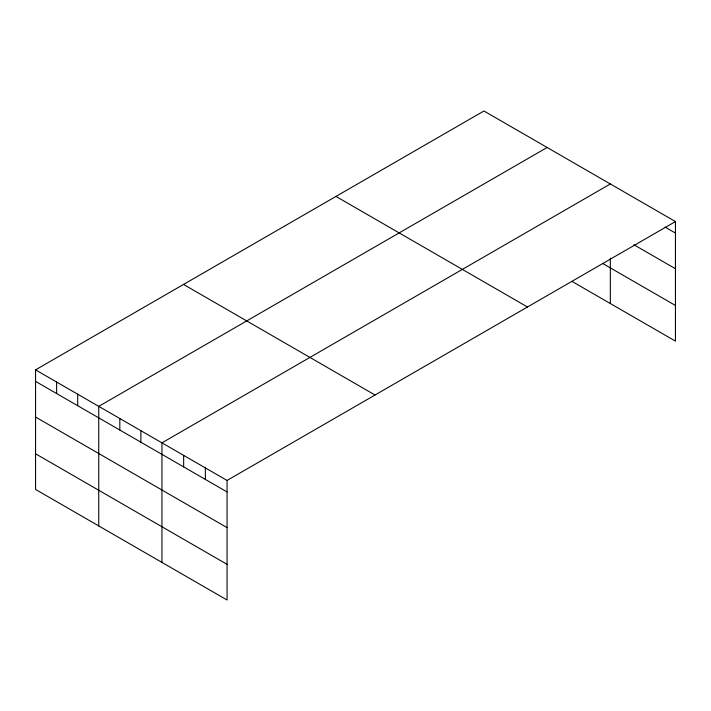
<?xml version="1.0" encoding="UTF-8"?>
<svg xmlns="http://www.w3.org/2000/svg" width="711" height="711" viewBox="0 0 711 711"><rect width="100%" height="100%" fill="white"/><g stroke="black" fill="none" stroke-linecap="round" stroke-linejoin="round"><path stroke-width="1.07" d="M35.55 369.871L227.067 480.44L227.067 600.004L35.55 489.435L35.55 369.871L483.933 110.996L675.45 221.565L675.45 341.129L572.035 281.423M547.132 147.479L98.749 406.354L98.749 525.927M610.331 183.971L161.948 442.846L161.948 562.41M227.067 480.44L675.45 221.565M665.069 227.093L675.45 233.084M633.928 244.771L675.45 268.74M602.67 263.461L675.45 305.472M335.965 196.423L527.482 306.992M183.518 284.436L375.035 395.014M35.55 381.38L227.067 491.959M35.55 417.037L227.067 527.615M35.55 453.778L227.067 564.347M610.331 258.155L610.331 303.535M205.363 467.909L205.363 479.427M183.651 455.378L183.651 466.896M140.885 430.679L140.885 442.198M119.821 418.521L119.821 430.039M77.686 394.196L77.686 405.714M56.613 382.029L56.613 393.547"/></g></svg>
